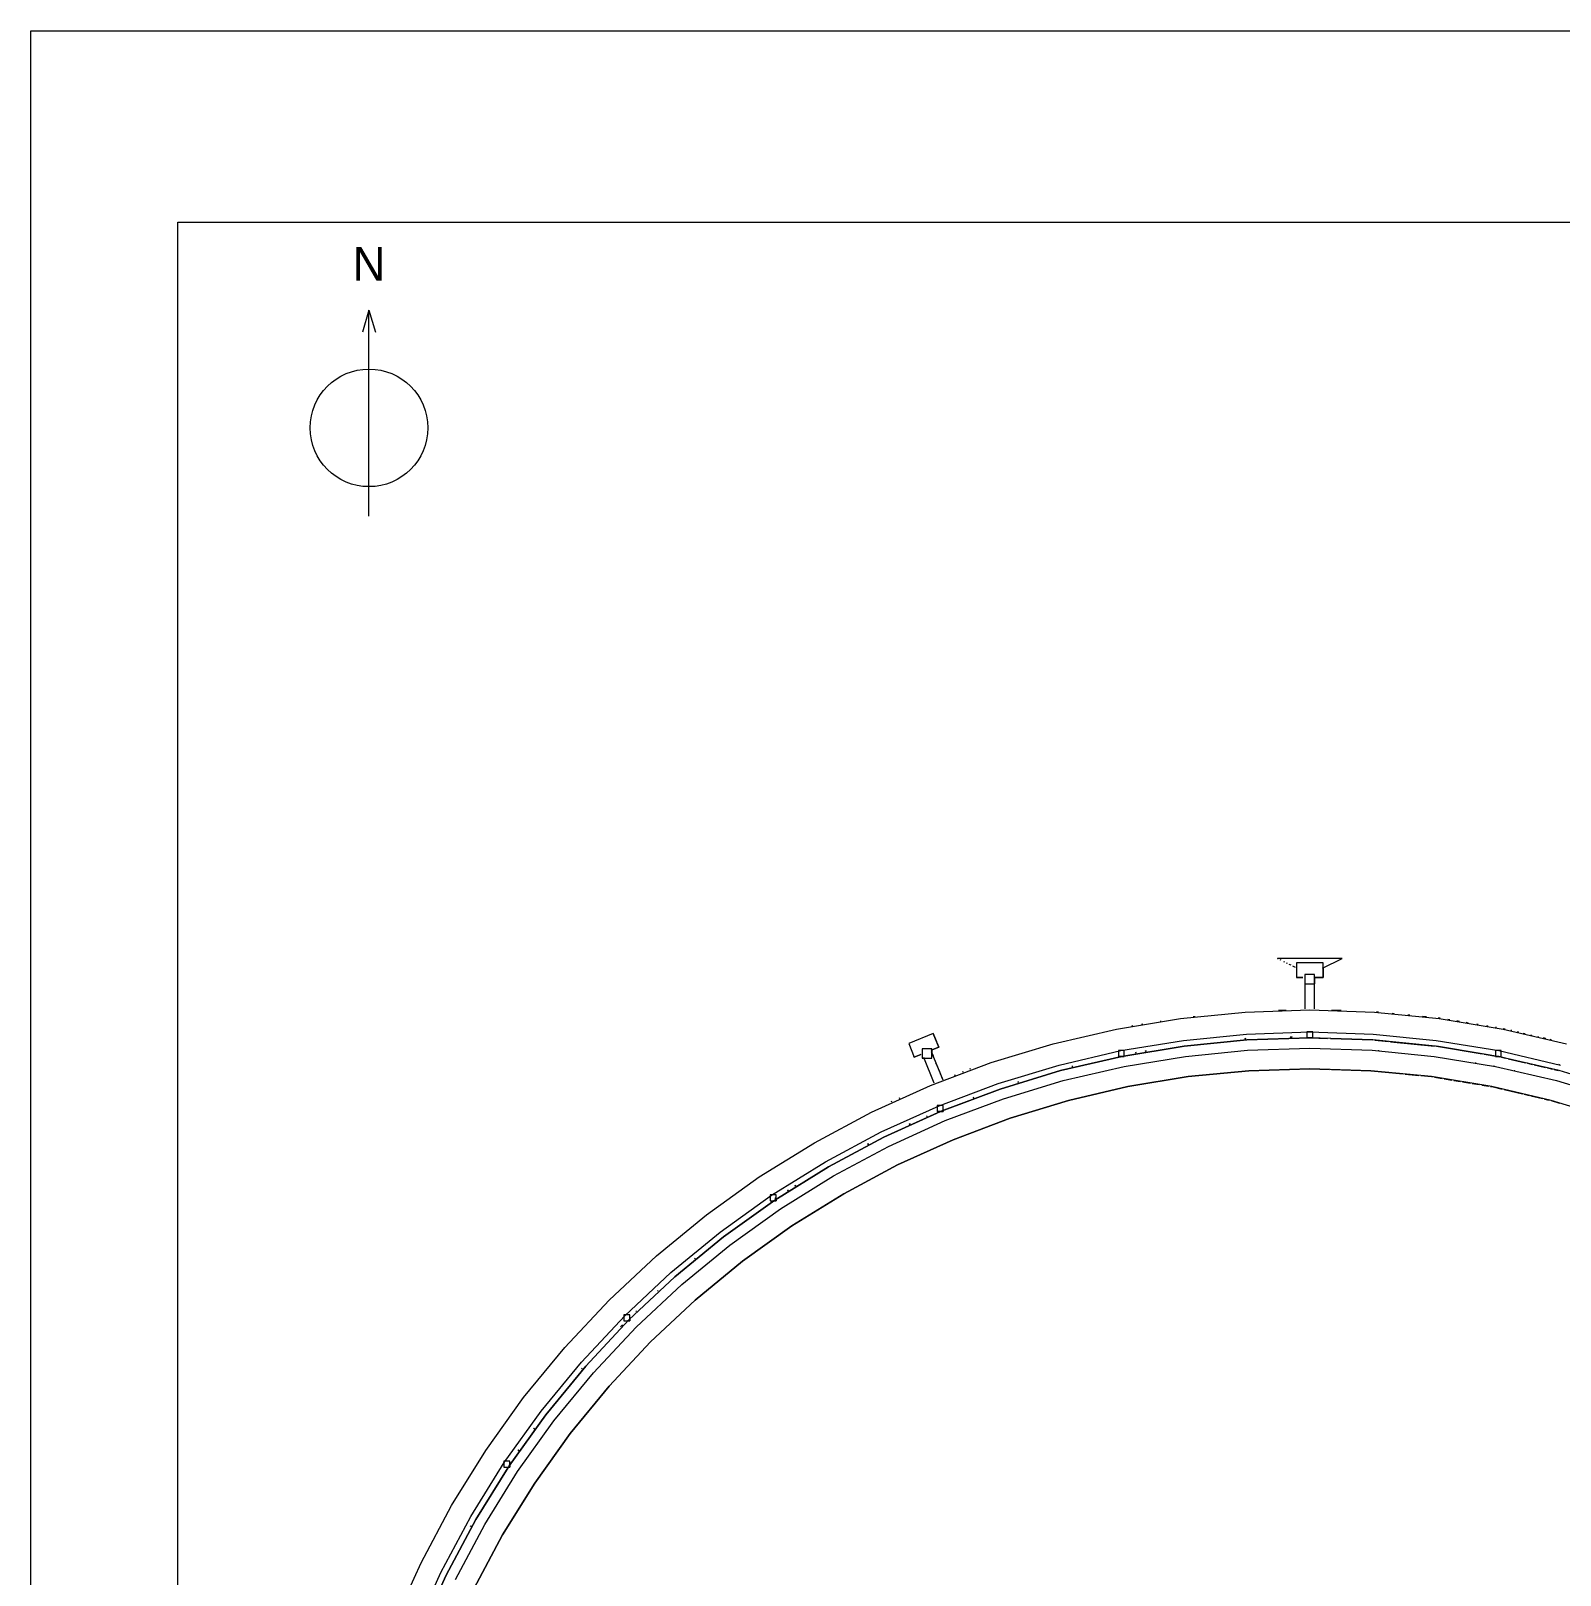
# Paper-space layout '01 Plans' of a CAD drawing. Header units: millimetres. Extents: x 5 to 415, y 7 to 290.
# Drawn here: x 5 to 109, y 185 to 290 of the extents above; entities that cross this region are included whole.
import ezdxf
from ezdxf.enums import TextEntityAlignment as Align

# ---------------------------------------------------------------- set-up
doc = ezdxf.new("R2010")
doc.units = ezdxf.units.MM
for name, color, linetype in [('DIMENSIONS', 7, 'Continuous'), ('GEOMETRY', 7, 'Continuous'), ('SHEET', 7, 'Continuous'), ('TEXT', 7, 'Continuous')]:
    doc.layers.add(name, color=color, linetype=linetype)

# ---------------------------------------------------------------- blocks, each defined once
blk = doc.blocks.new('SHEET_01')
at = {"layer": 'DIMENSIONS', "lineweight": 15}
for q in [(27.55, 269.5), (28.45, 269.5)]:
    blk.add_line((28, 271), q, dxfattribs=at)
at = {"layer": 'GEOMETRY', "lineweight": 13}
for p, q in [((89.84, 226.91), (89.8, 226.91)), ((89.86, 226.88), (89.8, 226.91)), ((89.8, 226.91), (89.84, 226.91)), ((89.97, 226.91), (89.84, 226.91)), ((90.17, 226.91), (89.97, 226.91)), ((90.44, 226.91), (90.17, 226.91)), ((90.78, 226.91), (90.44, 226.91)), ((91.16, 226.91), (90.78, 226.91)), ((91.57, 226.91), (91.16, 226.91)), ((92, 226.91), (91.57, 226.91)), ((92.43, 226.91), (92, 226.91)), ((92.84, 226.91), (92.43, 226.91)), ((93.22, 226.91), (92.84, 226.91)), ((92.86, 226.24), (94.2, 226.91)), ((93.56, 226.91), (93.22, 226.91)), ((93.83, 226.91), (93.56, 226.91)), ((94.03, 226.91), (93.83, 226.91)), ((94.03, 226.91), (94.16, 226.91)), ((94.16, 226.91), (94.03, 226.91)), ((94.16, 226.91), (94.2, 226.91)), ((94.2, 226.91), (94.16, 226.91)), ((90.04, 226.79), (89.98, 226.82)), ((90.29, 226.66), (90.23, 226.69)), ((90.47, 226.57), (90.41, 226.6)), ((90.72, 226.45), (90.59, 226.51)), ((91.02, 226.3), (90.84, 226.39)), ((92.9, 226.61), (91.1, 226.61)), ((91.1, 226.61), (91.1, 225.61)), ((92.32, 225.83), (91.67, 225.83)), ((91.67, 225.83), (91.67, 225.18)), ((92.32, 225.18), (92.32, 225.83)), ((92.9, 225.61), (92.9, 226.61)), ((92.9, 226.25), (92.9, 225.61)), ((91.52, 225.61), (91.1, 225.61)), ((91.1, 225.61), (91.52, 225.61)), ((91.1, 225.61), (91.1, 225.61)), ((91.67, 225.24), (91.67, 223.49)), ((91.67, 225.18), (92.32, 225.18)), ((92.32, 225.59), (92.32, 225.18)), ((92.32, 225.51), (92.32, 225.51)), ((92.32, 223.49), (92.32, 225.51)), ((92.32, 223.49), (92.32, 225.51)), ((92.32, 225.51), (92.32, 225.51)), ((92.32, 223.49), (92.32, 225.51)), ((92.32, 223.49), (92.32, 225.51)), ((92.32, 225.18), (92.32, 225.18)), ((92.9, 225.61), (92.35, 225.61)), ((92.35, 225.61), (92.9, 225.61)), ((92.9, 225.61), (92.9, 225.61)), ((78.85, 222.11), (83.2, 222.83)), ((83.2, 222.83), (87.59, 223.26)), ((84.2, 222.95), (84.06, 222.94)), ((84.06, 222.94), (84.2, 222.95)), ((87.59, 223.26), (92, 223.41)), ((90.4, 223.38), (89.86, 223.36)), ((89.86, 223.36), (90.4, 223.38)), ((92, 223.41), (96.41, 223.26)), ((94.14, 223.36), (93.47, 223.38)), ((93.47, 223.38), (94.14, 223.36)), ((93.47, 223.36), (93.54, 223.36)), ((93.47, 223.36), (93.54, 223.36)), ((93.54, 223.36), (93.47, 223.36)), ((93.47, 223.36), (93.54, 223.36)), ((93.47, 223.36), (93.54, 223.36)), ((96.41, 223.26), (100.8, 222.83)), ((96.68, 223.26), (96.54, 223.27)), ((96.54, 223.27), (96.68, 223.26)), ((97.74, 223.15), (97.61, 223.17)), ((97.61, 223.17), (97.74, 223.15)), ((98.81, 223.05), (98.67, 223.06)), ((98.67, 223.06), (98.81, 223.05)), ((99.94, 222.94), (99.67, 222.96)), ((99.67, 222.96), (99.94, 222.94)), ((100.8, 222.85), (100.73, 222.86)), ((100.73, 222.86), (100.8, 222.85)), ((100.73, 222.84), (100.8, 222.83)), ((100.73, 222.84), (100.8, 222.83)), ((100.8, 222.83), (100.73, 222.84)), ((100.73, 222.84), (100.8, 222.83)), ((100.73, 222.84), (100.8, 222.83)), ((100.87, 222.84), (100.8, 222.85)), ((100.8, 222.85), (100.87, 222.84)), ((100.8, 222.83), (105.15, 222.11)), ((101.53, 222.73), (101.39, 222.75)), ((101.39, 222.75), (101.53, 222.73)), ((101.53, 222.73), (101.46, 222.74)), ((101.46, 222.74), (101.53, 222.73)), ((101.53, 222.73), (101.46, 222.74)), ((101.46, 222.74), (101.53, 222.73)), ((101.53, 222.73), (101.46, 222.74)), ((101.46, 222.74), (101.53, 222.73)), ((101.53, 222.73), (101.46, 222.74)), ((101.46, 222.74), (101.53, 222.73)), ((66.38, 221.8), (64.72, 221.13)), ((66.38, 221.8), (66.6, 221.27)), ((66.76, 220.88), (66.38, 221.8)), ((66.38, 221.8), (66.38, 221.8)), ((74.55, 221.11), (78.85, 222.11)), ((79.97, 222.32), (79.9, 222.31)), ((79.9, 222.31), (79.97, 222.32)), ((80.63, 222.43), (80.56, 222.42)), ((80.56, 222.42), (80.63, 222.43)), ((81.88, 222.63), (81.81, 222.62)), ((81.81, 222.62), (81.88, 222.63)), ((83.4, 221.34), (87.69, 221.77)), ((87.69, 221.77), (92, 221.91)), ((92.2, 221.91), (91.8, 221.91)), ((91.8, 221.91), (91.8, 221.51)), ((92, 221.91), (96.31, 221.77)), ((92.2, 221.51), (92.2, 221.91)), ((96.31, 221.77), (100.6, 221.34)), ((102.19, 222.62), (101.99, 222.66)), ((101.99, 222.66), (102.19, 222.62)), ((101.99, 222.64), (102.05, 222.62)), ((101.99, 222.64), (102.05, 222.62)), ((102.05, 222.62), (101.99, 222.64)), ((101.99, 222.64), (102.05, 222.62)), ((101.99, 222.64), (102.05, 222.62)), ((102.64, 222.53), (102.71, 222.52)), ((102.64, 222.53), (102.71, 222.52)), ((102.71, 222.52), (102.64, 222.53)), ((102.64, 222.53), (102.71, 222.52)), ((102.64, 222.53), (102.71, 222.52)), ((102.78, 222.52), (102.65, 222.55)), ((102.65, 222.55), (102.78, 222.52)), ((103.44, 222.42), (103.37, 222.43)), ((103.37, 222.43), (103.44, 222.42)), ((104.1, 222.31), (104.03, 222.32)), ((104.03, 222.32), (104.1, 222.31)), ((104.69, 222.21), (104.63, 222.22)), ((104.63, 222.22), (104.69, 222.21)), ((105.28, 222.1), (105.15, 222.13)), ((105.15, 222.13), (105.28, 222.1)), ((105.15, 222.11), (105.22, 222.1)), ((105.15, 222.11), (105.22, 222.1)), ((105.22, 222.1), (105.15, 222.11)), ((105.15, 222.11), (105.22, 222.1)), ((105.15, 222.11), (105.22, 222.1)), ((105.15, 222.11), (109.45, 221.11)), ((105.74, 222), (105.68, 222.01)), ((105.68, 222.01), (105.74, 222)), ((105.74, 222), (105.68, 222.01)), ((105.68, 222.01), (105.74, 222)), ((105.74, 222), (105.68, 222.01)), ((105.68, 222.01), (105.74, 222)), ((105.74, 222), (105.68, 222.01)), ((105.68, 222.01), (105.74, 222)), ((105.74, 222), (105.68, 222.01)), ((105.68, 222.01), (105.74, 222)), ((106.2, 221.89), (106.13, 221.91)), ((106.13, 221.91), (106.2, 221.89)), ((106.65, 221.78), (106.52, 221.81)), ((106.52, 221.81), (106.65, 221.78)), ((107.11, 221.68), (107.04, 221.69)), ((107.04, 221.69), (107.11, 221.68)), ((107.11, 221.68), (107.04, 221.69)), ((107.04, 221.69), (107.11, 221.68)), ((107.11, 221.68), (107.04, 221.69)), ((107.04, 221.69), (107.11, 221.68)), ((107.11, 221.68), (107.04, 221.69)), ((107.04, 221.69), (107.11, 221.68)), ((107.11, 221.68), (107.04, 221.69)), ((107.04, 221.69), (107.11, 221.68)), ((64.72, 221.13), (65.09, 220.2)), ((66.29, 220.77), (65.64, 220.77)), ((65.64, 220.77), (65.64, 220.12)), ((66.76, 220.88), (66.25, 220.67)), ((66.25, 220.67), (66.76, 220.88)), ((66.26, 220.57), (66.26, 220.57)), ((66.39, 220.26), (66.26, 220.57)), ((66.39, 220.26), (66.26, 220.57)), ((66.26, 220.57), (66.26, 220.57)), ((67.05, 218.63), (66.26, 220.57)), ((66.39, 220.26), (66.26, 220.57)), ((66.29, 220.12), (66.29, 220.77)), ((66.29, 220.69), (66.29, 220.45)), ((66.65, 221.14), (66.76, 220.88)), ((66.76, 220.88), (66.76, 220.88)), ((70.33, 219.83), (74.55, 221.11)), ((74.94, 219.66), (79.14, 220.64)), ((79.38, 220.65), (78.98, 220.65)), ((78.98, 220.65), (78.98, 220.25)), ((79.14, 220.64), (83.4, 221.34)), ((79.22, 220.25), (83.45, 220.95)), ((83.45, 220.95), (79.22, 220.25)), ((79.22, 220.25), (83.45, 220.95)), ((83.45, 220.95), (79.22, 220.25)), ((79.38, 220.25), (79.38, 220.65)), ((80.79, 220.61), (80.86, 220.62)), ((80.86, 220.62), (80.79, 220.61)), ((80.86, 220.62), (80.79, 220.61)), ((83.45, 220.95), (87.72, 221.37)), ((87.72, 221.37), (83.45, 220.95)), ((83.45, 220.95), (87.72, 221.37)), ((87.72, 221.37), (83.45, 220.95)), ((83.54, 220.25), (87.76, 220.67)), ((87.58, 221.45), (87.64, 221.46)), ((87.64, 221.46), (87.58, 221.45)), ((87.64, 221.46), (87.58, 221.45)), ((87.72, 221.37), (92, 221.51)), ((92, 221.51), (87.72, 221.37)), ((87.72, 221.37), (92, 221.51)), ((92, 221.51), (87.72, 221.37)), ((87.76, 220.67), (92, 220.81)), ((90.66, 221.56), (90.79, 221.57)), ((90.79, 221.57), (90.66, 221.56)), ((90.79, 221.57), (90.66, 221.56)), ((92.2, 221.51), (91.8, 221.51)), ((91.8, 221.51), (92.2, 221.51)), ((91.8, 221.51), (91.8, 221.51)), ((92, 221.51), (93.21, 221.47)), ((93.21, 221.47), (92, 221.51)), ((92, 221.51), (93.21, 221.47)), ((96.28, 221.37), (92, 221.51)), ((92, 220.81), (96.24, 220.67)), ((92.2, 221.51), (92.2, 221.51)), ((93.41, 221.46), (96.28, 221.37)), ((96.28, 221.37), (93.41, 221.46)), ((93.41, 221.46), (96.28, 221.37)), ((96.24, 220.67), (100.46, 220.25)), ((100.55, 220.95), (96.28, 221.37)), ((96.42, 221.36), (97.35, 221.26)), ((97.35, 221.26), (96.42, 221.36)), ((96.42, 221.36), (97.35, 221.26)), ((96.71, 220.62), (96.64, 220.63)), ((97.48, 221.25), (100.48, 220.95)), ((100.48, 220.95), (97.48, 221.25)), ((97.48, 221.25), (100.48, 220.95)), ((104.78, 220.25), (100.55, 220.95)), ((100.6, 221.34), (104.86, 220.64)), ((100.62, 220.94), (103.72, 220.42)), ((103.72, 220.42), (100.62, 220.94)), ((100.62, 220.94), (103.72, 220.42)), ((105.02, 220.65), (104.62, 220.65)), ((104.62, 220.65), (104.62, 220.25)), ((104.86, 220.64), (109.06, 219.66)), ((104.94, 220.65), (105.02, 220.65)), ((105.02, 220.25), (105.02, 220.65)), ((105.02, 220.65), (105.02, 220.65)), ((107.56, 221.57), (107.5, 221.59)), ((107.5, 221.59), (107.56, 221.57)), ((108.02, 221.46), (107.89, 221.5)), ((107.89, 221.5), (108.02, 221.46)), ((108.41, 221.37), (108.34, 221.39)), ((108.34, 221.39), (108.41, 221.37)), ((65.09, 220.2), (65.06, 220.27)), ((65.54, 220.38), (65.09, 220.2)), ((65.09, 220.2), (65.54, 220.38)), ((65.09, 220.2), (65.09, 220.2)), ((65.64, 220.12), (66.29, 220.12)), ((65.64, 220.12), (65.64, 220.12)), ((65.71, 220.2), (66.42, 218.45)), ((66.2, 218.28), (70.33, 219.83)), ((66.52, 219.94), (66.44, 220.13)), ((66.52, 219.94), (66.44, 220.13)), ((66.52, 219.94), (66.44, 220.13)), ((66.62, 219.69), (66.57, 219.82)), ((66.62, 219.69), (66.57, 219.82)), ((66.62, 219.69), (66.57, 219.82)), ((66.82, 219.19), (66.67, 219.57)), ((66.82, 219.19), (66.67, 219.57)), ((66.82, 219.19), (66.67, 219.57)), ((70.81, 218.41), (74.94, 219.66)), ((75.05, 219.28), (79.22, 220.25)), ((79.22, 220.25), (75.05, 219.28)), ((75.05, 219.28), (79.22, 220.25)), ((79.22, 220.25), (75.05, 219.28)), ((75.23, 218.6), (79.36, 219.56)), ((75.8, 219.56), (75.87, 219.57)), ((75.87, 219.57), (75.8, 219.56)), ((75.87, 219.57), (75.8, 219.56)), ((79.38, 220.25), (78.98, 220.25)), ((78.98, 220.25), (79.38, 220.25)), ((78.98, 220.25), (78.98, 220.25)), ((79.36, 219.56), (83.54, 220.25)), ((79.38, 220.25), (79.38, 220.25)), ((80.13, 220.5), (80.19, 220.51)), ((80.19, 220.51), (80.13, 220.5)), ((80.19, 220.51), (80.13, 220.5)), ((100.46, 220.25), (104.64, 219.56)), ((103.32, 219.78), (103.25, 219.79)), ((103.85, 220.4), (104.78, 220.25)), ((104.78, 220.25), (103.85, 220.4)), ((103.85, 220.4), (104.78, 220.25)), ((104.58, 219.57), (104.51, 219.59)), ((104.86, 220.25), (104.62, 220.25)), ((104.62, 220.25), (105.02, 220.25)), ((104.62, 220.25), (104.62, 220.25)), ((104.64, 219.56), (108.77, 218.6)), ((104.78, 220.25), (104.91, 220.22)), ((104.91, 220.22), (104.78, 220.25)), ((104.78, 220.25), (104.91, 220.22)), ((108.95, 219.28), (104.78, 220.25)), ((105.04, 220.19), (105.3, 220.13)), ((105.3, 220.13), (105.04, 220.19)), ((105.04, 220.19), (105.3, 220.13)), ((105.5, 220.08), (106.67, 219.81)), ((106.67, 219.81), (105.5, 220.08)), ((105.5, 220.08), (106.67, 219.81)), ((106.8, 219.78), (107.13, 219.7)), ((107.13, 219.7), (106.8, 219.78)), ((106.8, 219.78), (107.13, 219.7)), ((107.26, 219.67), (108.04, 219.49)), ((108.04, 219.49), (107.26, 219.67)), ((107.26, 219.67), (108.04, 219.49)), ((108.99, 219.68), (108.93, 219.69)), ((108.93, 219.69), (108.99, 219.68)), ((108.99, 219.68), (108.93, 219.69)), ((66.92, 218.94), (66.87, 219.07)), ((66.92, 218.94), (66.87, 219.07)), ((66.92, 218.94), (66.87, 219.07)), ((67.05, 218.63), (66.97, 218.82)), ((67.05, 218.63), (66.97, 218.82)), ((67.05, 218.63), (66.97, 218.82)), ((67.87, 218.97), (67.81, 218.94)), ((68.42, 219.2), (68.36, 219.17)), ((68.91, 219.4), (68.85, 219.37)), ((70.94, 218.03), (75.05, 219.28)), ((75.05, 219.28), (70.94, 218.03)), ((70.94, 218.03), (75.05, 219.28)), ((75.05, 219.28), (70.94, 218.03)), ((71.17, 217.37), (75.23, 218.6)), ((72.13, 218.5), (72.19, 218.52)), ((72.19, 218.52), (72.13, 218.5)), ((72.19, 218.52), (72.13, 218.5)), ((79.63, 218.19), (83.72, 218.87)), ((83.72, 218.87), (79.63, 218.19)), ((83.72, 218.87), (87.85, 219.27)), ((87.85, 219.27), (83.72, 218.87)), ((87.85, 219.27), (92, 219.41)), ((92, 219.41), (87.85, 219.27)), ((92, 219.41), (93.34, 219.36)), ((96.15, 219.27), (92, 219.41)), ((93.47, 219.36), (96.15, 219.27)), ((96.15, 219.27), (98.34, 219.06)), ((100.28, 218.87), (96.15, 219.27)), ((98.48, 219.04), (99.41, 218.95)), ((99.54, 218.94), (100.28, 218.87)), ((100.28, 218.87), (100.34, 218.86)), ((104.37, 218.19), (100.28, 218.87)), ((100.47, 218.83), (101, 218.75)), ((101.13, 218.72), (101.66, 218.64)), ((101.8, 218.62), (102.26, 218.54)), ((102.39, 218.52), (102.92, 218.43)), ((105.95, 219.26), (105.89, 219.27)), ((108.17, 219.46), (108.5, 219.38)), ((108.5, 219.38), (108.17, 219.46)), ((108.17, 219.46), (108.5, 219.38)), ((108.63, 219.35), (108.89, 219.29)), ((108.89, 219.29), (108.63, 219.35)), ((108.63, 219.35), (108.89, 219.29)), ((108.77, 218.6), (112.83, 217.37)), ((113.06, 218.03), (108.95, 219.28)), ((62.19, 216.46), (66.2, 218.28)), ((66.78, 216.89), (70.81, 218.41)), ((70.94, 218.03), (66.93, 216.52)), ((66.99, 216.55), (70.94, 218.03)), ((70.94, 218.03), (66.99, 216.55)), ((66.99, 216.55), (70.94, 218.03)), ((69.09, 217.44), (69.15, 217.46)), ((69.15, 217.46), (69.09, 217.44)), ((69.15, 217.46), (69.09, 217.44)), ((75.59, 217.25), (79.63, 218.19)), ((79.63, 218.19), (75.59, 217.25)), ((103.05, 218.41), (103.51, 218.33)), ((103.71, 218.3), (104.17, 218.22)), ((104.3, 218.2), (104.37, 218.19)), ((104.37, 218.19), (105.09, 218.02)), ((108.41, 217.25), (104.37, 218.19)), ((105.22, 217.99), (106.46, 217.7)), ((106.59, 217.67), (106.91, 217.6)), ((107.04, 217.57), (107.82, 217.38)), ((58.3, 214.38), (62.19, 216.46)), ((62.85, 215.11), (66.78, 216.89)), ((66.93, 216.52), (63.03, 214.75)), ((63.03, 214.75), (66.87, 216.49)), ((66.87, 216.49), (63.03, 214.75)), ((63.03, 214.75), (66.87, 216.49)), ((63.56, 217.18), (63.49, 217.15)), ((64.11, 217.41), (64.05, 217.38)), ((67.05, 216.91), (66.65, 216.91)), ((66.65, 216.91), (66.65, 216.51)), ((67.05, 216.51), (66.65, 216.51)), ((66.65, 216.51), (67.05, 216.51)), ((66.65, 216.51), (66.65, 216.51)), ((67.05, 216.51), (67.05, 216.91)), ((67.05, 216.59), (67.05, 216.51)), ((67.05, 216.51), (67.05, 216.51)), ((67.2, 215.88), (71.17, 217.37)), ((71.62, 216.04), (75.59, 217.25)), ((75.59, 217.25), (71.62, 216.04)), ((107.96, 217.35), (108.28, 217.28)), ((108.41, 217.25), (108.99, 217.07)), ((112.38, 216.04), (108.41, 217.25)), ((63.34, 214.12), (67.2, 215.88)), ((64.75, 215.65), (64.82, 215.67)), ((64.82, 215.67), (64.75, 215.65)), ((64.82, 215.67), (64.75, 215.65)), ((65.92, 216.17), (65.98, 216.2)), ((65.98, 216.2), (65.92, 216.17)), ((65.98, 216.2), (65.92, 216.17)), ((67.73, 214.58), (71.62, 216.04)), ((71.62, 216.04), (67.73, 214.58)), ((54.55, 212.05), (58.3, 214.38)), ((59.05, 213.08), (62.85, 215.11)), ((59.25, 212.73), (63.03, 214.75)), ((63.03, 214.75), (59.25, 212.73)), ((59.25, 212.73), (63.03, 214.75)), ((63.03, 214.75), (59.25, 212.73)), ((61.92, 214.27), (61.98, 214.3)), ((61.98, 214.3), (61.92, 214.27)), ((61.98, 214.3), (61.92, 214.27)), ((63.96, 212.87), (67.73, 214.58)), ((67.73, 214.58), (63.96, 212.87)), ((59.6, 212.13), (63.34, 214.12)), ((55.38, 210.8), (59.05, 213.08)), ((55.61, 210.47), (59.25, 212.73)), ((59.25, 212.73), (55.61, 210.47)), ((55.61, 210.47), (59.25, 212.73)), ((59.25, 212.73), (55.61, 210.47)), ((60.3, 210.91), (63.96, 212.87)), ((63.96, 212.87), (60.3, 210.91)), ((50.96, 209.48), (54.55, 212.05)), ((55.99, 209.89), (59.6, 212.13)), ((56.46, 211.12), (56.52, 211.15)), ((56.52, 211.15), (56.46, 211.12)), ((56.52, 211.15), (56.46, 211.12)), ((56.97, 211.44), (57.03, 211.47)), ((57.03, 211.47), (56.97, 211.44)), ((57.03, 211.47), (56.97, 211.44)), ((51.88, 208.29), (55.38, 210.8)), ((52.12, 207.97), (55.61, 210.47)), ((55.61, 210.47), (52.12, 207.97)), ((52.12, 207.97), (55.61, 210.47)), ((55.61, 210.47), (52.12, 207.97)), ((55.69, 210.83), (55.29, 210.83)), ((55.29, 210.83), (55.29, 210.43)), ((55.29, 210.43), (55.69, 210.43)), ((55.69, 210.43), (55.53, 210.43)), ((55.61, 210.59), (55.66, 210.62)), ((55.66, 210.62), (55.61, 210.59)), ((55.66, 210.62), (55.61, 210.59)), ((55.69, 210.43), (55.69, 210.83)), ((55.69, 210.59), (55.69, 210.43)), ((55.69, 210.43), (55.69, 210.43)), ((56.77, 208.72), (60.3, 210.91)), ((60.3, 210.91), (56.77, 208.72)), ((47.55, 206.68), (50.96, 209.48)), ((52.55, 207.42), (55.99, 209.89)), ((48.54, 205.55), (51.88, 208.29)), ((48.81, 205.25), (52.12, 207.97)), ((52.12, 207.97), (48.81, 205.25)), ((48.81, 205.25), (52.12, 207.97)), ((52.12, 207.97), (48.81, 205.25)), ((53.4, 206.31), (56.77, 208.72)), ((56.77, 208.72), (53.4, 206.31)), ((49.27, 204.73), (52.55, 207.42)), ((44.34, 203.66), (47.55, 206.68)), ((50.14, 206.48), (50.19, 206.52)), ((50.19, 206.52), (50.14, 206.48)), ((50.19, 206.52), (50.14, 206.48)), ((50.19, 203.67), (53.4, 206.31)), ((53.4, 206.31), (50.19, 203.67)), ((45.4, 202.6), (48.54, 205.55)), ((45.68, 202.32), (48.81, 205.25)), ((48.81, 205.25), (45.68, 202.32)), ((45.68, 202.32), (48.81, 205.25)), ((48.81, 205.25), (45.68, 202.32)), ((46.17, 201.83), (49.27, 204.73)), ((47.62, 204.27), (47.66, 204.32)), ((47.66, 204.32), (47.62, 204.27)), ((47.66, 204.32), (47.62, 204.27)), ((41.32, 200.45), (44.34, 203.66)), ((46.15, 202.9), (46.2, 202.94)), ((46.2, 202.94), (46.15, 202.9)), ((46.2, 202.94), (46.15, 202.9)), ((47.16, 200.84), (50.19, 203.67)), ((50.19, 203.67), (47.16, 200.84)), ((42.45, 199.46), (45.4, 202.6)), ((42.75, 199.19), (45.68, 202.32)), ((45.68, 202.32), (42.75, 199.19)), ((42.75, 199.19), (45.68, 202.32)), ((45.68, 202.32), (42.75, 199.19)), ((43.27, 198.73), (46.17, 201.83)), ((45.1, 201.85), (45.24, 202)), ((45.24, 202), (45.1, 201.85)), ((45.24, 202), (45.1, 201.85)), ((45.74, 202.66), (45.34, 202.66)), ((45.34, 202.66), (45.34, 202.26)), ((45.34, 202.26), (45.74, 202.26)), ((45.74, 202.26), (45.58, 202.26)), ((45.74, 202.26), (45.74, 202.66)), ((45.74, 202.5), (45.74, 202.26)), ((45.74, 202.26), (45.74, 202.26)), ((44.33, 197.81), (47.16, 200.84)), ((47.16, 200.84), (44.33, 197.81)), ((38.52, 197.04), (41.32, 200.45)), ((39.71, 196.12), (42.45, 199.46)), ((40.03, 195.88), (42.75, 199.19)), ((42.75, 199.19), (40.03, 195.88)), ((40.03, 195.88), (42.75, 199.19)), ((42.75, 199.19), (40.03, 195.88)), ((40.58, 195.45), (43.27, 198.73)), ((42.46, 199), (42.5, 199.05)), ((42.5, 199.05), (42.46, 199)), ((42.5, 199.05), (42.46, 199)), ((41.69, 194.6), (44.33, 197.81)), ((44.33, 197.81), (41.69, 194.6)), ((35.95, 193.45), (38.52, 197.04)), ((37.2, 192.62), (39.71, 196.12)), ((37.53, 192.39), (40.03, 195.88)), ((40.03, 195.88), (37.53, 192.39)), ((37.53, 192.39), (40.03, 195.88)), ((40.03, 195.88), (37.53, 192.39)), ((38.11, 192.01), (40.58, 195.45)), ((39.21, 194.9), (39.25, 194.96)), ((39.25, 194.96), (39.21, 194.9)), ((39.25, 194.96), (39.21, 194.9)), ((39.28, 191.23), (41.69, 194.6)), ((41.69, 194.6), (39.28, 191.23)), ((33.62, 189.7), (35.95, 193.45)), ((38.15, 193.43), (38.19, 193.49)), ((38.19, 193.49), (38.15, 193.43)), ((38.19, 193.49), (38.15, 193.43)), ((34.92, 188.95), (37.2, 192.62)), ((37.53, 192.39), (35.27, 188.75)), ((35.27, 188.75), (37.46, 192.28)), ((37.46, 192.28), (35.27, 188.75)), ((35.27, 188.75), (37.46, 192.28)), ((37.57, 192.71), (37.17, 192.71)), ((37.17, 192.71), (37.17, 192.31)), ((37.17, 192.31), (37.57, 192.31)), ((37.57, 192.31), (37.49, 192.31)), ((37.57, 192.31), (37.57, 192.71)), ((37.57, 192.47), (37.57, 192.31)), ((37.57, 192.31), (37.57, 192.31)), ((35.87, 188.4), (38.11, 192.01)), ((37.09, 187.7), (39.28, 191.23)), ((39.28, 191.23), (37.09, 187.7)), ((31.54, 185.81), (33.62, 189.7)), ((32.89, 185.15), (34.92, 188.95)), ((33.25, 184.97), (35.27, 188.75)), ((35.27, 188.75), (33.25, 184.97)), ((33.25, 184.97), (35.27, 188.75)), ((35.27, 188.75), (33.25, 184.97)), ((33.88, 184.66), (35.87, 188.4)), ((34.9, 188.27), (34.93, 188.33)), ((34.93, 188.33), (34.9, 188.27)), ((34.93, 188.33), (34.9, 188.27)), ((35.13, 184.04), (37.09, 187.7)), ((37.09, 187.7), (35.13, 184.04)), ((29.72, 181.8), (31.54, 185.81)), ((31.11, 181.22), (32.89, 185.15)), ((31.48, 181.07), (33.25, 184.97)), ((33.25, 184.97), (31.48, 181.07)), ((31.48, 181.07), (33.25, 184.97)), ((33.25, 184.97), (31.48, 181.07))]:
    blk.add_line(p, q, dxfattribs=at)
blk.add_circle((28, 263), 4, dxfattribs=at)
at = {"layer": 'SHEET', "lineweight": 18}
for p, q in [((5, 290), (415, 290)), ((5, 7), (5, 290)), ((15, 277), (331, 277)), ((15, 17), (15, 277)), ((28, 257), (28, 271))]:
    blk.add_line(p, q, dxfattribs=at)
at = {"layer": 'TEXT'}
blk.add_text('N', height=2.3, dxfattribs=at).set_placement((28, 273), align=Align.CENTER)

psp = doc.layouts.new('01 Plans')

# ---------------------------------------------------------------- block references
psp.add_blockref('SHEET_01', (0, 0))

doc.saveas('drawing.dxf')
